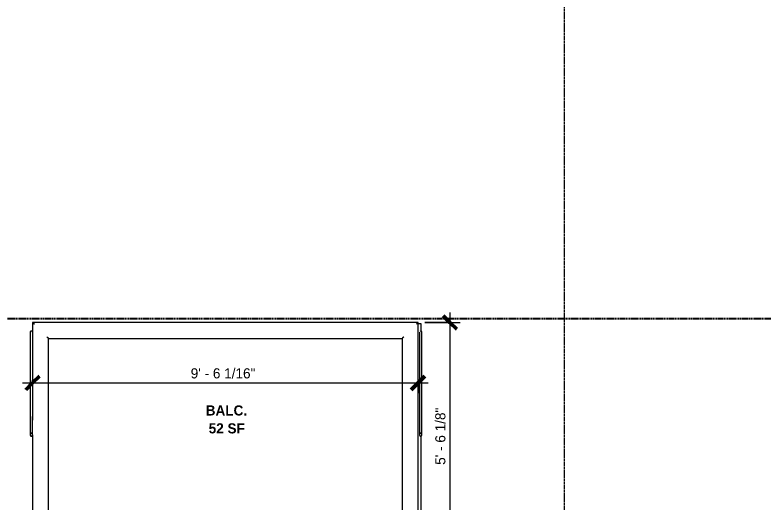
# Model space of a CAD drawing. Header units: inches. Extents: x -4058 to -1781, y 9814 to 12264.
# Drawn here: x -2335.9 to -2114.6, y 10863.9 to 11008 of the extents above; entities that cross this region are included whole.
import ezdxf

# ---------------------------------------------------------------- set-up
doc = ezdxf.new("R2010")
doc.units = ezdxf.units.IN
doc.header["$MEASUREMENT"] = 0
doc.linetypes.add('Dash_2_', pattern=[0.25, 0.125, -0.125])
doc.linetypes.add('Grid Line 1_2_', pattern=[0.875, 0.5, -0.125, 0.125, -0.125])
for name, color, linetype, lineweight in [('0-1', 7, 'Continuous', 5), ('0-2', 7, 'Continuous', 9), ('A-ANNO-DIMS', 211, 'Continuous', 9), ('A-ANNO-DIMS-32', 211, 'Continuous', 9), ('A-AREA-IDEN', 2, 'Continuous', 9), ('A-FLOR-1', 7, 'Continuous', 9), ('A-FLOR-HRAL-1', 7, 'Continuous', 9), ('S-BEAM-1', 7, 'Continuous', 9), ('S-GRID-1', 1, 'Grid Line 1_2_', 9)]:
    doc.layers.add(name, color=color, linetype=linetype, lineweight=lineweight)
doc.layers.add('0-4', color=250, linetype='Dash_2_')
doc.styles.add('Century Gothic', font='ufonts.com_century-gothic.ttf', dxfattribs={"height": 3})
doc.styles.add('Century Gothic_B', font='GOTHICB.TTF', dxfattribs={"height": 3})
doc.dimstyles.new('MARKETING_DIMENSION', dxfattribs={"dimscale": 12, "dimtxt": 3.132505, "dimasz": 0.333333, "dimexe": 0.25, "dimexo": 0.166667, "dimgap": 0.041667, "dimtad": 1, "dimdec": 4, "dimrnd": 0.0625, "dimzin": 3, "dimdsep": 46, "dimlunit": 4, "dimtxsty": 'Century Gothic', "dimblk1": 'OBLIQUE', "dimblk2": 'OBLIQUE', "dimsah": 1, "dimcen": 0.09, "dimdle": 0.25, "dimazin": 0, "dimtfac": 1, "dimtdec": 4, "dimtix": 1, "dimtmove": 0, "dimatfit": 3, "dimfxl": 1, "dimtvp": 1, "dimtfill": 1, "dimfrac": 2, "dimtolj": 1, "dimtzin": 0, "dimarcsym": 2})

# ---------------------------------------------------------------- blocks, each defined once
blk = doc.blocks.new('Railing - Baluster_01-2700443-UNIT PLANS - 2ND FLOOR')
at = {"layer": 'A-FLOR-HRAL-1'}
for p, q in [((-0.59, 1.18), (0.59, 1.18)), ((-0.59, 0.59), (-0.59, 1.18)), ((0.59, 1.18), (0.59, 0.59))]:
    blk.add_line(p, q, dxfattribs=at)
blk = doc.blocks.new('Railing - Railing-3287044-UNIT PLANS - 2ND FLOOR')
at = {"layer": 'A-FLOR-HRAL-1'}
for p, q in [((-2216.67, 10917), (-2330.72, 10917)), ((-2330.72, 10917), (-2330.72, 10888.13)), ((-2216.67, 10853.75), (-2216.67, 10917)), ((-2326, 10912.28), (-2221.4, 10912.28)), ((-2326, 10853.75), (-2326, 10912.28)), ((-2221.4, 10912.28), (-2221.4, 10853.75)), ((-2330.72, 10883.8), (-2330.72, 10853.75)), ((-2330.25, 10853.75), (-2330.72, 10853.75)), ((-2326.47, 10853.75), (-2330.25, 10853.75)), ((-2326, 10853.75), (-2326.47, 10853.75)), ((-2220.92, 10853.75), (-2221.4, 10853.75)), ((-2217.14, 10853.75), (-2220.92, 10853.75)), ((-2216.67, 10853.75), (-2217.14, 10853.75))]:
    blk.add_line(p, q, dxfattribs=at)
for points, knots in [([(-2330.72, 10917), (-2330.72, 10917), (-2330.71, 10916.99), (-2330.69, 10916.97), (-2330.66, 10916.94), (-2330.63, 10916.91), (-2330.6, 10916.88), (-2330.57, 10916.86), (-2330.54, 10916.82), (-2330.49, 10916.77), (-2330.46, 10916.74), (-2330.42, 10916.7), (-2330.35, 10916.63), (-2330.29, 10916.57), (-2330.25, 10916.53)], [0, 0, 0, 0, 0.166667, 0.25, 0.333333, 0.416667, 0.458333, 0.5, 0.583333, 0.666667, 0.708333, 0.75, 0.833333, 1, 1, 1, 1]), ([(-2216.67, 10917), (-2216.67, 10917), (-2216.68, 10916.99), (-2216.71, 10916.97), (-2216.73, 10916.94), (-2216.76, 10916.91), (-2216.79, 10916.88), (-2216.82, 10916.86), (-2216.85, 10916.82), (-2216.9, 10916.77), (-2216.93, 10916.74), (-2216.97, 10916.7), (-2217.04, 10916.63), (-2217.1, 10916.57), (-2217.14, 10916.53)], [0, 0, 0, 0, 0.166667, 0.25, 0.333333, 0.416667, 0.458333, 0.5, 0.583333, 0.666667, 0.708333, 0.75, 0.833333, 1, 1, 1, 1]), ([(-2326.47, 10912.75), (-2326.43, 10912.71), (-2326.37, 10912.65), (-2326.29, 10912.57), (-2326.24, 10912.52), (-2326.21, 10912.49), (-2326.17, 10912.45), (-2326.14, 10912.42), (-2326.11, 10912.39), (-2326.09, 10912.37), (-2326.06, 10912.34), (-2326.03, 10912.31), (-2326, 10912.29), (-2326, 10912.28), (-2326, 10912.28)], [0, 0, 0, 0, 0.166667, 0.25, 0.333333, 0.375, 0.416667, 0.5, 0.541667, 0.583333, 0.666667, 0.75, 0.833333, 1, 1, 1, 1]), ([(-2220.92, 10912.75), (-2220.96, 10912.71), (-2221.03, 10912.65), (-2221.1, 10912.57), (-2221.15, 10912.52), (-2221.19, 10912.49), (-2221.22, 10912.45), (-2221.25, 10912.42), (-2221.28, 10912.39), (-2221.3, 10912.37), (-2221.33, 10912.34), (-2221.36, 10912.31), (-2221.39, 10912.29), (-2221.4, 10912.28), (-2221.4, 10912.28)], [0, 0, 0, 0, 0.166667, 0.25, 0.333333, 0.375, 0.416667, 0.5, 0.541667, 0.583333, 0.666667, 0.75, 0.833333, 1, 1, 1, 1])]:
    blk.add_open_spline(points, degree=3, knots=knots, dxfattribs=at)
at = {"rotation": 180}
blk.add_blockref('Railing - Baluster_01-2700443-UNIT PLANS - 2ND FLOOR', (-2219.03, 10854.34), dxfattribs=at)
blk = doc.blocks.new('Walls 20 - Walls 1-3286989-UNIT PLANS - 2ND FLOOR')
at = {"layer": 'S-BEAM-1'}
for p, q in [((-2216.27, 10914.15), (-2216.27, 10883.8)), ((-2215.52, 10883.8), (-2215.52, 10914.15))]:
    blk.add_line(p, q, dxfattribs=at)
at = {"layer": 'S-BEAM-1', "flags": 128}
for points in [[(-2215.52, 10883.8), (-2215.53, 10883.9), (-2215.56, 10884), (-2215.61, 10884.09), (-2215.68, 10884.16), (-2215.76, 10884.21), (-2215.85, 10884.24), (-2215.94, 10884.24), (-2216.03, 10884.21), (-2216.11, 10884.16), (-2216.18, 10884.09), (-2216.23, 10884), (-2216.26, 10883.9), (-2216.27, 10883.8)], [(-2216.27, 10883.8), (-2216.26, 10883.69), (-2216.23, 10883.59), (-2216.18, 10883.51), (-2216.11, 10883.44), (-2216.03, 10883.39), (-2215.94, 10883.36), (-2215.85, 10883.36), (-2215.76, 10883.39), (-2215.68, 10883.44), (-2215.61, 10883.51), (-2215.56, 10883.59), (-2215.53, 10883.69), (-2215.52, 10883.8)]]:
    blk.add_lwpolyline(points, dxfattribs=at)
at = {"layer": 'S-BEAM-1'}
blk.add_ellipse((-2215.9, 10914.15), major_axis=(0.375, 0), ratio=0.850805, start_param=0, end_param=2.356194, dxfattribs=at)
blk = doc.blocks.new('Walls 21 - Walls 1-3286998-UNIT PLANS - 2ND FLOOR')
at = {"layer": 'S-BEAM-1'}
for p, q in [((-2331.47, 10914.15), (-2331.47, 10883.8)), ((-2330.72, 10883.8), (-2330.72, 10889.13))]:
    blk.add_line(p, q, dxfattribs=at)
at = {"layer": 'S-BEAM-1', "flags": 128}
for points in [[(-2330.72, 10883.8), (-2330.73, 10883.9), (-2330.76, 10884), (-2330.81, 10884.09), (-2330.88, 10884.16), (-2330.96, 10884.21), (-2331.05, 10884.24), (-2331.14, 10884.24), (-2331.23, 10884.21), (-2331.31, 10884.16), (-2331.38, 10884.09), (-2331.43, 10884), (-2331.46, 10883.9), (-2331.47, 10883.8)], [(-2331.47, 10883.8), (-2331.46, 10883.69), (-2331.43, 10883.59), (-2331.38, 10883.51), (-2331.31, 10883.44), (-2331.23, 10883.39), (-2331.14, 10883.36), (-2331.05, 10883.36), (-2330.96, 10883.39), (-2330.88, 10883.44), (-2330.81, 10883.51), (-2330.76, 10883.59), (-2330.73, 10883.69), (-2330.72, 10883.8)]]:
    blk.add_lwpolyline(points, dxfattribs=at)
at = {"layer": 'S-BEAM-1'}
blk.add_ellipse((-2331.1, 10914.15), major_axis=(0.375, 0), ratio=0.850805, start_param=0, end_param=3.141593, dxfattribs=at)
blk = doc.blocks.new('CTR - 1st Phase - Shell_rvt-1-UNIT PLANS - 2ND FLOOR')
at = {"layer": 'A-FLOR-1'}
for p, q in [((-2215.71, 10916.64), (-2216.67, 10916.64)), ((-2215.71, 10914.43), (-2215.71, 10916.64)), ((-2215.71, 10850.89), (-2215.71, 10883.42))]:
    blk.add_line(p, q, dxfattribs=at)
at = {"layer": '0-2'}
for name in ['Railing - Railing-3287044-UNIT PLANS - 2ND FLOOR', 'Walls 21 - Walls 1-3286998-UNIT PLANS - 2ND FLOOR', 'Walls 20 - Walls 1-3286989-UNIT PLANS - 2ND FLOOR']:
    blk.add_blockref(name, (0, 0), dxfattribs=at)
blk = doc.blocks.new('DIMBLOCK1520-UNIT PLANS - 2ND FLOOR')
at = {"layer": 'A-ANNO-DIMS-32', "lineweight": 50}
for p, q in [((-2330.72, 10899.1), (-2328.72, 10901.1)), ((-2216.67, 10899.1), (-2214.67, 10901.1)), ((-2330.72, 10899.1), (-2332.72, 10897.1)), ((-2216.67, 10899.1), (-2218.67, 10897.1))]:
    blk.add_line(p, q, dxfattribs=at)
at = {"layer": 'A-ANNO-DIMS-32'}
for p, q in [((-2333.72, 10899.1), (-2213.67, 10899.1)), ((-2330.72, 10899.93), (-2330.72, 10896.1)), ((-2330.72, 10899.1), (-2330.72, 10899.93)), ((-2216.67, 10899.93), (-2216.67, 10896.1)), ((-2216.67, 10899.1), (-2216.67, 10899.93))]:
    blk.add_line(p, q, dxfattribs=at)
at = {"layer": 'A-ANNO-DIMS-32', "color": 0, "insert": (-2283.94, 10903.45), "char_height": 3, "width": 24.5827, "attachment_point": 1, "line_spacing_factor": 0.984502, "style": 'Century Gothic', "bg_fill": 3, "box_fill_scale": 1.25, "bg_fill_color": 256, "bg_fill_true_color": 13158600, "bg_fill_transparency": 0}
blk.add_mtext('9\' - 6 1/16"', dxfattribs=at)
blk = doc.blocks.new('_Oblique')
at = {"color": 0, "linetype": 'ByBlock', "lineweight": -2}
blk.add_line((-0.5, -0.5), (0.5, 0.5), dxfattribs=at)
blk = doc.blocks.new('DIMBLOCK1521-UNIT PLANS - 2ND FLOOR')
at = {"layer": 'A-ANNO-DIMS-32'}
for p, q in [((-2207.23, 10920), (-2207.23, 10847.89)), ((-2214.67, 10917), (-2204.23, 10917)), ((-2207.23, 10917), (-2214.67, 10917)), ((-2206.4, 10850.89), (-2210.23, 10850.89)), ((-2207.23, 10850.89), (-2206.4, 10850.89))]:
    blk.add_line(p, q, dxfattribs=at)
at = {"layer": 'A-ANNO-DIMS-32', "lineweight": 50}
for p, q in [((-2207.23, 10917), (-2209.23, 10919)), ((-2207.23, 10917), (-2205.23, 10915)), ((-2207.23, 10850.89), (-2209.23, 10852.89)), ((-2207.23, 10850.89), (-2205.23, 10848.89))]:
    blk.add_line(p, q, dxfattribs=at)
at = {"layer": 'A-ANNO-DIMS-32', "color": 0, "insert": (-2211.57, 10874.87), "char_height": 3, "width": 21.7784, "attachment_point": 1, "rotation": 90, "line_spacing_factor": 0.984502, "style": 'Century Gothic', "bg_fill": 3, "box_fill_scale": 1.25, "bg_fill_color": 256, "bg_fill_true_color": 13158600, "bg_fill_transparency": 0}
blk.add_mtext('5\' - 6 1/8"', dxfattribs=at)

msp = doc.modelspace()

# ---------------------------------------------------------------- linework, layer by layer
at = {"layer": '0-4'}
msp.add_line((-2517.97952, 10918.13747), (-2041.13521, 10918.13747), dxfattribs=at)
at = {"layer": 'S-GRID-1'}
msp.add_line((-2173.32374, 9814.0266), (-2173.32374, 12247.50061), dxfattribs=at)

# ---------------------------------------------------------------- block references
at = {"layer": '0-1'}
msp.add_blockref('CTR - 1st Phase - Shell_rvt-1-UNIT PLANS - 2ND FLOOR', (0, 0), dxfattribs=at)

# ---------------------------------------------------------------- texts
at = {"layer": 'A-AREA-IDEN', "char_height": 3, "attachment_point": 1, "style": 'Century Gothic_B'}
for s, insert, width in [('BALC.', (-2279.49789, 10892.46876), 14.544), ('52 SF', (-2278.6223, 10887.17163), 12.423)]:
    msp.add_mtext(s, dxfattribs=dict(at, insert=insert, width=width))

# ---------------------------------------------------------------- next in the draw order: dimensions: what is measured, and where the dimension line sits
at = {"layer": 'A-ANNO-DIMS'}
dim = msp.add_linear_dim(base=(-2216.67065, 10899.10451), p1=(-2330.72006, 10901.93294), p2=(-2216.67065, 10901.93294), dimstyle='MARKETING_DIMENSION', override={"dimpost": '<>', "dimfxl": 114.049409}, dxfattribs=at)
dim.commit()
dim.dimension.update_dxf_attribs({"geometry": 'DIMBLOCK1520-UNIT PLANS - 2ND FLOOR', "text_midpoint": (-2273.69535, 10901.34618)})

# ---------------------------------------------------------------- next in the draw order: dimensions: what is measured, and where the dimension line sits
dim = msp.add_linear_dim(base=(-2207.22677, 10850.8894), p1=(-2216.67065, 10917.0016), p2=(-2204.39835, 10850.8894), angle=90, dimstyle='MARKETING_DIMENSION', override={"dimpost": '<>', "dimfxl": 67.241602}, dxfattribs=at)
dim.commit()
dim.dimension.update_dxf_attribs({"geometry": 'DIMBLOCK1521-UNIT PLANS - 2ND FLOOR', "text_midpoint": (-2209.46845, 10883.9455)})

doc.saveas('drawing.dxf')
